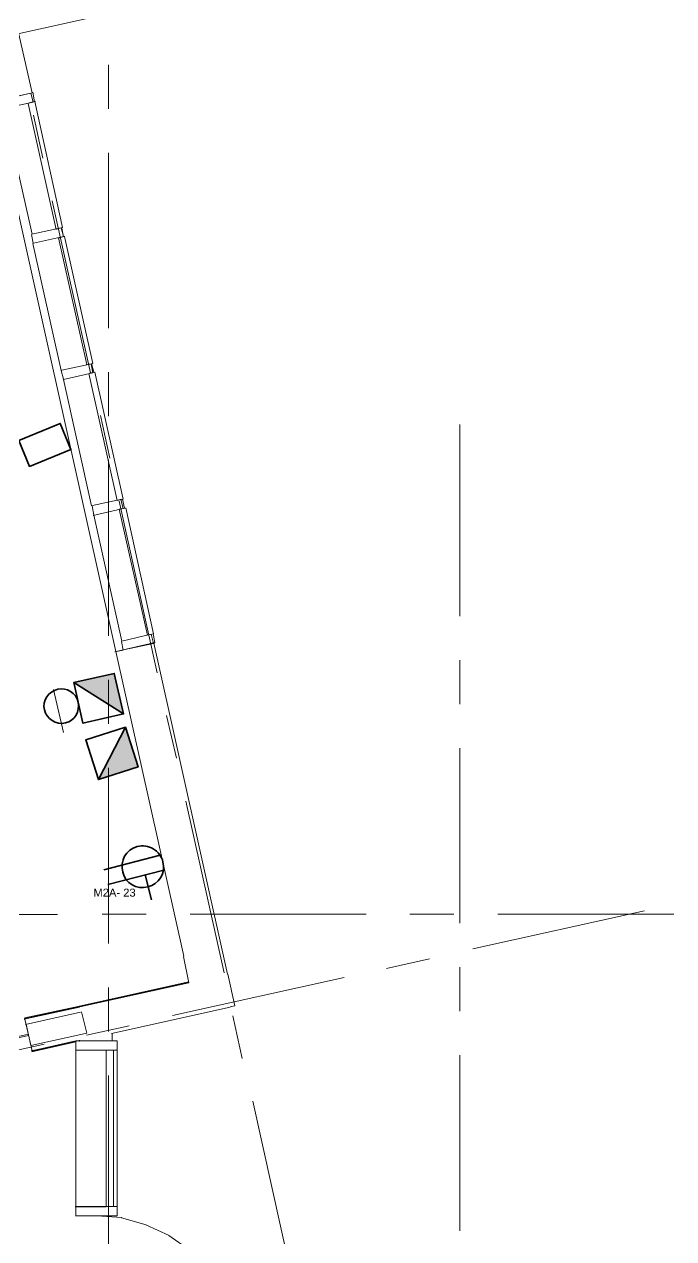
# Model space of a CAD drawing. Header units: millimetres. Extents: x 0.7 to 36.3, y 0.6 to 47.9.
# Drawn here: x 28.584 to 30.43, y 11.517 to 14.971 of the extents above; entities that cross this region are included whole.
import ezdxf

# ---------------------------------------------------------------- set-up
doc = ezdxf.new("R2010")
doc.units = ezdxf.units.MM
doc.header["$LTSCALE"] = 0.007
doc.layers.add('PDF2_Geometry', color=7, linetype='Continuous')
doc.layers.add('PDF_Text', color=7, linetype='Continuous')
doc.layers.add('PDF2_Solid Fills', color=7, linetype='Continuous', true_color=0x7f7f7f)
doc.layers.add('PDF_Geometry', color=7, linetype='Continuous', true_color=0x777777)
doc.styles.add('PDF Arial', font='arial.ttf')

msp = doc.modelspace()

# ---------------------------------------------------------------- hatches: boundary and pattern name
at = {"layer": 'PDF2_Solid Fills', "transparency": 33554559}
for points in [[(28.8659, 13.0113), (28.7261, 13.099), (28.8398, 13.1251)], [(28.8702, 12.9713), (28.7944, 12.8247), (28.7949, 12.8231), (28.9077, 12.8591)]]:
    msp.add_hatch(color=256, dxfattribs=at).paths.add_polyline_path(points)

# ---------------------------------------------------------------- linework, layer by layer
at = {"layer": 'PDF2_Geometry', "lineweight": 35}
for points in [[(28.569, 13.7876), (28.5993, 13.7135), (28.7165, 13.7615), (28.6862, 13.8356)], [(28.8398, 13.1251), (28.8662, 13.0097), (28.7245, 13.0987)], [(28.9077, 12.8591), (28.8717, 12.9718), (28.7949, 12.8231)]]:
    msp.add_lwpolyline(points, close=True, dxfattribs=at)
for points in [[(28.7245, 13.0987), (28.8662, 13.0097), (28.7509, 12.9833), (28.7245, 13.0987), (28.8398, 13.1251), (28.8662, 13.0097)], [(28.7949, 12.8231), (28.8717, 12.9718), (28.759, 12.9359), (28.7949, 12.8231), (28.9077, 12.8591), (28.8717, 12.9718)], [(28.8104, 12.5666), (28.9702, 12.6078)], [(28.8213, 12.5246), (28.981, 12.5658)], [(28.9461, 12.4811), (28.9278, 12.5521)]]:
    msp.add_lwpolyline(points, dxfattribs=at)
for centre, radius, start, end in [((28.69, 13.0326), 0.0484, 12.9391, 102.8569), ((28.9205, 12.5746), 0.0597, 14.2243, 104.7038)]:
    msp.add_arc(centre, radius, start, end, dxfattribs=at)
for points in [[(28.6792, 13.0797), (28.6532, 13.0738), (28.6353, 13.0475), (28.6413, 13.0215)], [(28.6413, 13.0215), (28.6472, 12.9955), (28.6752, 12.9779), (28.7012, 12.9839)], [(28.7012, 12.9839), (28.7272, 12.9898), (28.7431, 13.0174), (28.7371, 13.0434)], [(28.8638, 12.5597), (28.8555, 12.592), (28.8731, 12.624), (28.9053, 12.6324)], [(28.9784, 12.5892), (28.9867, 12.557), (28.9672, 12.5261), (28.9349, 12.5178)], [(28.9349, 12.5178), (28.9026, 12.5094), (28.8722, 12.5274), (28.8638, 12.5597)]]:
    msp.add_open_spline(points, degree=3, dxfattribs=at)
at = {"layer": 'PDF_Geometry', "lineweight": 9}
for points in [[(28.3941, 14.9054), (28.8824, 15.0137)], [(28.8237, 14.7302), (28.8237, 14.8552)], [(28.8444, 13.1872), (28.496, 14.7522)], [(28.6027, 14.7747), (28.6061, 14.7763)], [(28.608, 14.7773), (28.613, 14.7507)], [(28.6371, 14.5902), (28.6104, 14.7119)], [(28.8237, 14.1068), (28.8237, 14.6052)], [(28.7719, 13.9801), (28.6635, 14.4684)], [(28.6909, 14.3913), (28.6959, 14.3663)], [(28.7755, 14.0061), (28.7822, 13.9811)], [(28.8237, 13.8568), (28.8237, 13.9818)], [(28.8271, 13.7369), (28.8004, 13.8586)], [(29.822, 13.2877), (29.822, 13.8327)], [(28.8237, 13.2318), (28.8237, 13.7318)], [(28.9619, 13.1268), (28.8535, 13.6151)], [(28.8636, 13.6201), (28.8686, 13.5951)], [(28.95, 13.2374), (28.955, 13.2124), (28.9534, 13.2107)], [(28.8651, 13.191), (28.8418, 13.186)], [(29.822, 13.0378), (29.822, 13.1627)], [(28.8237, 12.9818), (28.8237, 13.1068)], [(28.6952, 12.9572), (28.6673, 13.079)], [(29.0171, 12.8835), (28.9888, 13.0052)], [(29.822, 12.4144), (29.822, 12.9128)], [(28.8237, 12.3568), (28.8237, 12.8568)], [(29.1519, 12.2734), (29.0435, 12.7618)], [(28.1786, 12.4394), (28.6786, 12.4394)], [(28.8058, 12.4403), (28.9308, 12.4403)], [(29.0559, 12.4404), (29.556, 12.4404)], [(29.6797, 12.4399), (29.8047, 12.4399)], [(29.8587, 12.3418), (30.3471, 12.4502)], [(29.93, 12.44), (30.43, 12.44)], [(29.614, 12.2862), (29.7356, 12.3129)], [(29.0055, 12.1519), (29.4938, 12.2602)], [(29.822, 12.1645), (29.822, 12.2894)], [(29.0517, 12.2483), (28.7399, 12.1783)], [(29.0517, 12.2467), (28.7417, 12.1783), (29.0517, 12.2467), (29.0517, 12.245), (28.7417, 12.1767)], [(28.8237, 12.1068), (28.8237, 12.2318)], [(28.5842, 12.1413), (28.7408, 12.1763)], [(28.5858, 12.1453), (28.7408, 12.1787)], [(28.7408, 12.178), (28.7408, 12.178)], [(28.7408, 12.178), (28.7408, 12.178)], [(28.7408, 12.178), (28.7408, 12.178)], [(28.7408, 12.178), (28.7408, 12.178)], [(28.7408, 12.178), (28.7408, 12.178)], [(28.7408, 12.178), (28.7408, 12.178)], [(28.7408, 12.178), (28.7408, 12.178)], [(28.7408, 12.178), (28.7408, 12.178)], [(28.5853, 12.1418), (28.5853, 12.1435), (28.5853, 12.1451)], [(28.5853, 12.1435), (28.5853, 12.1435)], [(28.5853, 12.1435), (28.5853, 12.1435)], [(28.5853, 12.1435), (28.5853, 12.1435)], [(28.5853, 12.1435), (28.5853, 12.1435)], [(28.5853, 12.1435), (28.5853, 12.1435)], [(28.7607, 12.0963), (28.8824, 12.1229)], [(29.2037, 12.0295), (29.177, 12.1511)], [(28.5957, 12.097), (28.5957, 12.097)], [(28.5957, 12.097), (28.5957, 12.097)], [(28.1523, 11.9619), (28.6406, 12.0703)], [(28.6054, 12.0518), (28.7304, 12.0802)], [(28.6054, 12.0485), (28.7304, 12.0768)], [(28.7408, 12.0796), (28.7392, 12.0796), (28.7408, 12.0813), (28.7291, 12.0796)], [(28.7408, 12.082), (28.7408, 12.0803), (28.7374, 12.0803), (28.7408, 12.0803)], [(28.7408, 12.0803), (28.7408, 12.0803)], [(28.7408, 12.0803), (28.7408, 12.0803)], [(28.7408, 12.0803), (28.7408, 12.0803)], [(28.7408, 12.0803), (28.7408, 12.0803)], [(28.8479, 11.6088), (28.8479, 12.0538), (28.8479, 11.6088), (28.8378, 11.6088)], [(28.6061, 12.0488), (28.6061, 12.0504), (28.6061, 12.0521)], [(28.6061, 12.0504), (28.6061, 12.0504)], [(28.6061, 12.0504), (28.6061, 12.0504)], [(28.6061, 12.0504), (28.6061, 12.0504)], [(28.6061, 12.0504), (28.6061, 12.0504)], [(28.6061, 12.0504), (28.6061, 12.0504)], [(29.822, 11.5395), (29.822, 12.0395)], [(28.8237, 11.4835), (28.8237, 11.9818)], [(29.3418, 11.4201), (29.2335, 11.9084)], [(28.8168, 11.6077), (28.7284, 11.6077)], [(28.79, 11.5823), (28.8617, 11.5773)], [(28.8608, 11.577), (28.9308, 11.557)], [(28.9297, 11.5566), (28.9964, 11.5266)], [(28.9951, 11.5261), (29.0551, 11.4844)]]:
    msp.add_lwpolyline(points, dxfattribs=at)
at = {"layer": 'PDF_Geometry', "lineweight": 18}
for points in [[(28.566, 14.9547), (28.6061, 14.7763), (28.4944, 14.7514)], [(28.6026, 14.7746), (28.5192, 14.7563)], [(28.5246, 14.7314), (28.6095, 14.7497), (28.6028, 14.7747)], [(28.6046, 14.3731), (28.6095, 14.3481)], [(28.689, 14.392), (28.6057, 14.3736)], [(28.6108, 14.3488), (28.6959, 14.3671), (28.6892, 14.3921)], [(28.6892, 13.9863), (28.6959, 13.9613)], [(28.7753, 14.0052), (28.6904, 13.9868)], [(28.6954, 13.9611), (28.7788, 13.9794), (28.7738, 14.0044)], [(28.8617, 13.6208), (28.7783, 13.6025)], [(28.7801, 13.5743), (28.8651, 13.5943), (28.8584, 13.6193)], [(28.7773, 13.6019), (28.7822, 13.5753)], [(28.9446, 13.2365), (28.8613, 13.2165)], [(28.8664, 13.1916), (28.9515, 13.2099), (28.9447, 13.2366)], [(28.845, 13.1874), (28.955, 13.2124)], [(28.8602, 13.216), (28.8651, 13.191)], [(29.1622, 12.2695), (28.9522, 13.2112)], [(28.8446, 13.1872), (29.0379, 12.3205)], [(28.7417, 12.1767), (29.0517, 12.245), (29.0367, 12.32)], [(29.1629, 12.2698), (29.1829, 12.1798), (29.1697, 12.1765)], [(28.7408, 12.1763), (28.5842, 12.1413)], [(28.8325, 12.1013), (29.1691, 12.1763)], [(28.6061, 12.0521), (28.586, 12.1421)], [(28.7424, 12.0803), (28.834, 12.0803), (28.834, 12.102)], [(28.6041, 12.0513), (28.7408, 12.0813), (28.7408, 12.0796)], [(28.7304, 12.0802), (28.7304, 12.0535)], [(28.7312, 12.0538), (28.8479, 12.0538), (28.8479, 12.0805), (28.7312, 12.0805)], [(28.7304, 11.6085), (28.7304, 11.5818)], [(28.7312, 11.5822), (28.8479, 11.5822), (28.8479, 11.6088), (28.7312, 11.6088)]]:
    msp.add_lwpolyline(points, dxfattribs=at)
at = {"layer": 'PDF_Geometry', "lineweight": 13}
for points in [[(28.5951, 14.7459), (28.6751, 14.3876)], [(28.6164, 14.7524), (28.5982, 14.7474)], [(28.6757, 14.3879), (28.6924, 14.3929), (28.6141, 14.7512)], [(28.6993, 14.368), (28.681, 14.363)], [(28.7604, 14.0027), (28.7788, 14.0061), (28.6988, 14.3677)], [(28.6816, 14.3632), (28.7615, 14.0033)], [(28.7679, 13.9781), (28.8479, 13.6164)], [(28.7857, 13.982), (28.7691, 13.9787)], [(28.8485, 13.6167), (28.8651, 13.6201), (28.7851, 13.9817)], [(28.872, 13.5952), (28.8536, 13.5918)], [(28.8542, 13.5921), (28.9342, 13.2337)], [(28.9348, 13.234), (28.9515, 13.2374), (28.8732, 13.5957)], [(28.7442, 12.1613), (28.5876, 12.1263)], [(28.6032, 12.0673), (28.7615, 12.1023), (28.7465, 12.1623)], [(28.5893, 12.1271), (28.6026, 12.0671)], [(28.5957, 12.097), (28.5957, 12.097)], [(28.8168, 11.6077), (28.8168, 11.6277), (28.8168, 12.0527)], [(28.8191, 12.0537), (28.8375, 12.0537), (28.8375, 11.632), (28.8375, 11.6087), (28.8191, 11.6087)]]:
    msp.add_lwpolyline(points, dxfattribs=at)
at = {"layer": 'PDF_Geometry', "lineweight": 9}
for points in [[(28.526, 14.7322), (28.6061, 14.3739)], [(28.6089, 14.3478), (28.689, 13.9862)], [(28.6954, 13.961), (28.7753, 13.601)], [(28.7816, 13.575), (28.8617, 13.2167)], [(28.5842, 12.143), (28.7408, 12.178)], [(28.7408, 12.178), (28.7392, 12.178)], [(27.6191, 11.8819), (28.5957, 12.0986)], [(27.6206, 11.8786), (28.5957, 12.0953)], [(28.5957, 12.0986), (28.5957, 12.0953)], [(28.6054, 12.0502), (28.7304, 12.0785)], [(28.7304, 12.0535), (28.7304, 11.6085)]]:
    msp.add_lwpolyline(points, close=True, dxfattribs=at)

# ---------------------------------------------------------------- texts
at = {"layer": 'PDF_Text', "insert": (28.7806, 12.5014), "char_height": 0.02276, "attachment_point": 4, "style": 'PDF Arial'}
msp.add_mtext('M2A- 23', dxfattribs=at)

doc.saveas('drawing.dxf')
